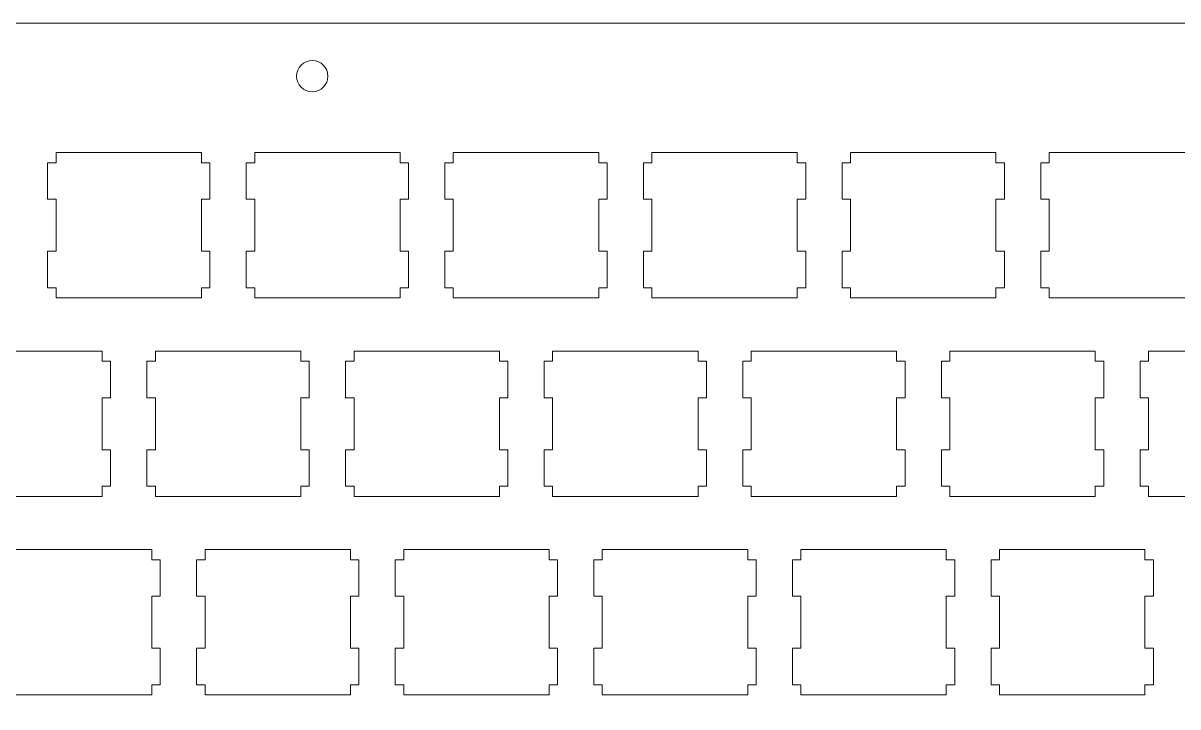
# Model space of a CAD drawing. Header units: millimetres. Extents: x -961 to -101, y 26 to 952.
# Drawn here: x -727.5 to -616.8, y 212 to 277.6 of the extents above; entities that cross this region are included whole.
import ezdxf

# ---------------------------------------------------------------- set-up
doc = ezdxf.new("R2010")
doc.units = ezdxf.units.MM
doc.header["$MEASUREMENT"] = 0
doc.layers.add('Layer 1', color=7, linetype='Continuous')

msp = doc.modelspace()

# ---------------------------------------------------------------- linework, layer by layer
at = {"layer": 'Layer 1', "color": 250, "lineweight": 9}
msp.add_ellipse((-699.787, 272.5082), major_axis=(0, 1.5001), ratio=1, dxfattribs=at)
msp.add_open_spline([(-807.7337, 277.6083), (-807.7337, 277.6083), (-512.7337, 277.6083), (-512.7337, 277.6083), (-512.7337, 277.6083), (-509.9837, 277.6083), (-507.7337, 275.3583), (-507.7337, 272.6083), (-507.7337, 272.6083), (-507.7337, 272.6083), (-507.7337, 167.6084), (-507.7337, 167.6084), (-507.7337, 167.6084), (-507.7337, 164.8584), (-509.9837, 162.6084), (-512.7337, 162.6084), (-512.7337, 162.6084), (-512.7337, 162.6084), (-807.7337, 162.6084), (-807.7337, 162.6084), (-807.7337, 162.6084), (-810.4837, 162.6084), (-812.7337, 164.8584), (-812.7337, 167.6084), (-812.7337, 167.6084), (-812.7337, 167.6084), (-812.7337, 272.6083), (-812.7337, 272.6083), (-812.7337, 272.6083), (-812.7337, 275.3583), (-810.4837, 277.6083), (-807.7337, 277.6083)], degree=3, knots=[0, 0, 0, 0, 0.11111111, 0.11111111, 0.11111111, 0.11111111, 0.22222222, 0.22222222, 0.22222222, 0.22222222, 0.33333333, 0.33333333, 0.33333333, 0.33333333, 0.44444444, 0.44444444, 0.44444444, 0.44444444, 0.55555556, 0.55555556, 0.55555556, 0.55555556, 0.66666667, 0.66666667, 0.66666667, 0.66666667, 0.77777778, 0.77777778, 0.77777778, 0.77777778, 1, 1, 1, 1], dxfattribs=at)
for points in [[(-724.3562, 265.181), (-724.3562, 265.181), (-710.4111, 265.181), (-710.4111, 265.181)], [(-724.3562, 264.2023), (-724.3562, 264.2023), (-724.3562, 265.181), (-724.3562, 265.181)], [(-710.4111, 264.2023), (-710.4111, 264.2023), (-710.4111, 265.181), (-710.4111, 265.181)], [(-705.3062, 265.181), (-705.3062, 265.181), (-691.3611, 265.181), (-691.3611, 265.181)], [(-705.3062, 264.2023), (-705.3062, 264.2023), (-705.3062, 265.181), (-705.3062, 265.181)], [(-691.3611, 264.2023), (-691.3611, 264.2023), (-691.3611, 265.181), (-691.3611, 265.181)], [(-686.2562, 265.181), (-686.2562, 265.181), (-672.3111, 265.181), (-672.3111, 265.181)], [(-686.2562, 264.2023), (-686.2562, 264.2023), (-686.2562, 265.181), (-686.2562, 265.181)], [(-672.3111, 264.2023), (-672.3111, 264.2023), (-672.3111, 265.181), (-672.3111, 265.181)], [(-667.2062, 265.181), (-667.2062, 265.181), (-653.2611, 265.181), (-653.2611, 265.181)], [(-667.2062, 264.2023), (-667.2062, 264.2023), (-667.2062, 265.181), (-667.2062, 265.181)], [(-653.2611, 264.2023), (-653.2611, 264.2023), (-653.2611, 265.181), (-653.2611, 265.181)], [(-648.1562, 265.181), (-648.1562, 265.181), (-634.2111, 265.181), (-634.2111, 265.181)], [(-648.1562, 264.2023), (-648.1562, 264.2023), (-648.1562, 265.181), (-648.1562, 265.181)], [(-634.2111, 264.2023), (-634.2111, 264.2023), (-634.2111, 265.181), (-634.2111, 265.181)], [(-629.1062, 265.181), (-629.1062, 265.181), (-615.1611, 265.181), (-615.1611, 265.181)], [(-629.1062, 264.2023), (-629.1062, 264.2023), (-629.1062, 265.181), (-629.1062, 265.181)], [(-725.1676, 260.7084), (-725.1676, 260.7084), (-725.1676, 264.2023), (-725.1676, 264.2023)], [(-725.1676, 264.2023), (-725.1676, 264.2023), (-724.3562, 264.2023), (-724.3562, 264.2023)], [(-709.5997, 264.2023), (-709.5997, 264.2023), (-710.4111, 264.2023), (-710.4111, 264.2023)], [(-709.5997, 264.2023), (-709.5997, 264.2023), (-709.5997, 260.7084), (-709.5997, 260.7084)], [(-706.1176, 260.7084), (-706.1176, 260.7084), (-706.1176, 264.2023), (-706.1176, 264.2023)], [(-706.1176, 264.2023), (-706.1176, 264.2023), (-705.3062, 264.2023), (-705.3062, 264.2023)], [(-690.5497, 264.2023), (-690.5497, 264.2023), (-691.3611, 264.2023), (-691.3611, 264.2023)], [(-690.5497, 264.2023), (-690.5497, 264.2023), (-690.5497, 260.7084), (-690.5497, 260.7084)], [(-687.0676, 260.7084), (-687.0676, 260.7084), (-687.0676, 264.2023), (-687.0676, 264.2023)], [(-687.0676, 264.2023), (-687.0676, 264.2023), (-686.2562, 264.2023), (-686.2562, 264.2023)], [(-671.4997, 264.2023), (-671.4997, 264.2023), (-672.3111, 264.2023), (-672.3111, 264.2023)], [(-671.4997, 264.2023), (-671.4997, 264.2023), (-671.4997, 260.7084), (-671.4997, 260.7084)], [(-668.0176, 260.7084), (-668.0176, 260.7084), (-668.0176, 264.2023), (-668.0176, 264.2023)], [(-668.0176, 264.2023), (-668.0176, 264.2023), (-667.2062, 264.2023), (-667.2062, 264.2023)], [(-652.4497, 264.2023), (-652.4497, 264.2023), (-653.2611, 264.2023), (-653.2611, 264.2023)], [(-652.4497, 264.2023), (-652.4497, 264.2023), (-652.4497, 260.7084), (-652.4497, 260.7084)], [(-648.9676, 260.7084), (-648.9676, 260.7084), (-648.9676, 264.2023), (-648.9676, 264.2023)], [(-648.9676, 264.2023), (-648.9676, 264.2023), (-648.1562, 264.2023), (-648.1562, 264.2023)], [(-633.3997, 264.2023), (-633.3997, 264.2023), (-634.2111, 264.2023), (-634.2111, 264.2023)], [(-633.3997, 264.2023), (-633.3997, 264.2023), (-633.3997, 260.7084), (-633.3997, 260.7084)], [(-629.9176, 260.7084), (-629.9176, 260.7084), (-629.9176, 264.2023), (-629.9176, 264.2023)], [(-629.9176, 264.2023), (-629.9176, 264.2023), (-629.1062, 264.2023), (-629.1062, 264.2023)], [(-724.3562, 260.7084), (-724.3562, 260.7084), (-725.1676, 260.7084), (-725.1676, 260.7084)], [(-724.3562, 255.7084), (-724.3562, 255.7084), (-724.3562, 260.7084), (-724.3562, 260.7084)], [(-710.4111, 260.7084), (-710.4111, 260.7084), (-710.4111, 255.7084), (-710.4111, 255.7084)], [(-710.4111, 260.7084), (-710.4111, 260.7084), (-709.5997, 260.7084), (-709.5997, 260.7084)], [(-705.3062, 260.7084), (-705.3062, 260.7084), (-706.1176, 260.7084), (-706.1176, 260.7084)], [(-705.3062, 255.7084), (-705.3062, 255.7084), (-705.3062, 260.7084), (-705.3062, 260.7084)], [(-691.3611, 260.7084), (-691.3611, 260.7084), (-691.3611, 255.7084), (-691.3611, 255.7084)], [(-691.3611, 260.7084), (-691.3611, 260.7084), (-690.5497, 260.7084), (-690.5497, 260.7084)], [(-686.2562, 260.7084), (-686.2562, 260.7084), (-687.0676, 260.7084), (-687.0676, 260.7084)], [(-686.2562, 255.7084), (-686.2562, 255.7084), (-686.2562, 260.7084), (-686.2562, 260.7084)], [(-672.3111, 260.7084), (-672.3111, 260.7084), (-672.3111, 255.7084), (-672.3111, 255.7084)], [(-672.3111, 260.7084), (-672.3111, 260.7084), (-671.4997, 260.7084), (-671.4997, 260.7084)], [(-667.2062, 260.7084), (-667.2062, 260.7084), (-668.0176, 260.7084), (-668.0176, 260.7084)], [(-667.2062, 255.7084), (-667.2062, 255.7084), (-667.2062, 260.7084), (-667.2062, 260.7084)], [(-653.2611, 260.7084), (-653.2611, 260.7084), (-653.2611, 255.7084), (-653.2611, 255.7084)], [(-653.2611, 260.7084), (-653.2611, 260.7084), (-652.4497, 260.7084), (-652.4497, 260.7084)], [(-648.1562, 260.7084), (-648.1562, 260.7084), (-648.9676, 260.7084), (-648.9676, 260.7084)], [(-648.1562, 255.7084), (-648.1562, 255.7084), (-648.1562, 260.7084), (-648.1562, 260.7084)], [(-634.2111, 260.7084), (-634.2111, 260.7084), (-634.2111, 255.7084), (-634.2111, 255.7084)], [(-634.2111, 260.7084), (-634.2111, 260.7084), (-633.3997, 260.7084), (-633.3997, 260.7084)], [(-629.1062, 260.7084), (-629.1062, 260.7084), (-629.9176, 260.7084), (-629.9176, 260.7084)], [(-629.1062, 255.7084), (-629.1062, 255.7084), (-629.1062, 260.7084), (-629.1062, 260.7084)], [(-725.1676, 252.2145), (-725.1676, 252.2145), (-725.1676, 255.7084), (-725.1676, 255.7084)], [(-725.1676, 255.7084), (-725.1676, 255.7084), (-724.3562, 255.7084), (-724.3562, 255.7084)], [(-709.5997, 255.7084), (-709.5997, 255.7084), (-710.4111, 255.7084), (-710.4111, 255.7084)], [(-709.5997, 255.7084), (-709.5997, 255.7084), (-709.5997, 252.2145), (-709.5997, 252.2145)], [(-706.1176, 252.2145), (-706.1176, 252.2145), (-706.1176, 255.7084), (-706.1176, 255.7084)], [(-706.1176, 255.7084), (-706.1176, 255.7084), (-705.3062, 255.7084), (-705.3062, 255.7084)], [(-690.5497, 255.7084), (-690.5497, 255.7084), (-691.3611, 255.7084), (-691.3611, 255.7084)], [(-690.5497, 255.7084), (-690.5497, 255.7084), (-690.5497, 252.2145), (-690.5497, 252.2145)], [(-687.0676, 252.2145), (-687.0676, 252.2145), (-687.0676, 255.7084), (-687.0676, 255.7084)], [(-687.0676, 255.7084), (-687.0676, 255.7084), (-686.2562, 255.7084), (-686.2562, 255.7084)], [(-671.4997, 255.7084), (-671.4997, 255.7084), (-672.3111, 255.7084), (-672.3111, 255.7084)], [(-671.4997, 255.7084), (-671.4997, 255.7084), (-671.4997, 252.2145), (-671.4997, 252.2145)], [(-668.0176, 252.2145), (-668.0176, 252.2145), (-668.0176, 255.7084), (-668.0176, 255.7084)], [(-668.0176, 255.7084), (-668.0176, 255.7084), (-667.2062, 255.7084), (-667.2062, 255.7084)], [(-652.4497, 255.7084), (-652.4497, 255.7084), (-653.2611, 255.7084), (-653.2611, 255.7084)], [(-652.4497, 255.7084), (-652.4497, 255.7084), (-652.4497, 252.2145), (-652.4497, 252.2145)], [(-648.9676, 252.2145), (-648.9676, 252.2145), (-648.9676, 255.7084), (-648.9676, 255.7084)], [(-648.9676, 255.7084), (-648.9676, 255.7084), (-648.1562, 255.7084), (-648.1562, 255.7084)], [(-633.3997, 255.7084), (-633.3997, 255.7084), (-634.2111, 255.7084), (-634.2111, 255.7084)], [(-633.3997, 255.7084), (-633.3997, 255.7084), (-633.3997, 252.2145), (-633.3997, 252.2145)], [(-629.9176, 252.2145), (-629.9176, 252.2145), (-629.9176, 255.7084), (-629.9176, 255.7084)], [(-629.9176, 255.7084), (-629.9176, 255.7084), (-629.1062, 255.7084), (-629.1062, 255.7084)], [(-724.3562, 252.2145), (-724.3562, 252.2145), (-725.1676, 252.2145), (-725.1676, 252.2145)], [(-724.3562, 251.2358), (-724.3562, 251.2358), (-724.3562, 252.2145), (-724.3562, 252.2145)], [(-710.4111, 252.2145), (-710.4111, 252.2145), (-709.5997, 252.2145), (-709.5997, 252.2145)], [(-710.4111, 252.2145), (-710.4111, 252.2145), (-710.4111, 251.2358), (-710.4111, 251.2358)], [(-705.3062, 252.2145), (-705.3062, 252.2145), (-706.1176, 252.2145), (-706.1176, 252.2145)], [(-705.3062, 251.2358), (-705.3062, 251.2358), (-705.3062, 252.2145), (-705.3062, 252.2145)], [(-691.3611, 252.2145), (-691.3611, 252.2145), (-690.5497, 252.2145), (-690.5497, 252.2145)], [(-691.3611, 252.2145), (-691.3611, 252.2145), (-691.3611, 251.2358), (-691.3611, 251.2358)], [(-686.2562, 252.2145), (-686.2562, 252.2145), (-687.0676, 252.2145), (-687.0676, 252.2145)], [(-686.2562, 251.2358), (-686.2562, 251.2358), (-686.2562, 252.2145), (-686.2562, 252.2145)], [(-672.3111, 252.2145), (-672.3111, 252.2145), (-671.4997, 252.2145), (-671.4997, 252.2145)], [(-672.3111, 252.2145), (-672.3111, 252.2145), (-672.3111, 251.2358), (-672.3111, 251.2358)], [(-667.2062, 252.2145), (-667.2062, 252.2145), (-668.0176, 252.2145), (-668.0176, 252.2145)], [(-667.2062, 251.2358), (-667.2062, 251.2358), (-667.2062, 252.2145), (-667.2062, 252.2145)], [(-653.2611, 252.2145), (-653.2611, 252.2145), (-652.4497, 252.2145), (-652.4497, 252.2145)], [(-653.2611, 252.2145), (-653.2611, 252.2145), (-653.2611, 251.2358), (-653.2611, 251.2358)], [(-648.1562, 252.2145), (-648.1562, 252.2145), (-648.9676, 252.2145), (-648.9676, 252.2145)], [(-648.1562, 251.2358), (-648.1562, 251.2358), (-648.1562, 252.2145), (-648.1562, 252.2145)], [(-634.2111, 252.2145), (-634.2111, 252.2145), (-633.3997, 252.2145), (-633.3997, 252.2145)], [(-634.2111, 252.2145), (-634.2111, 252.2145), (-634.2111, 251.2358), (-634.2111, 251.2358)], [(-629.1062, 252.2145), (-629.1062, 252.2145), (-629.9176, 252.2145), (-629.9176, 252.2145)], [(-629.1062, 251.2358), (-629.1062, 251.2358), (-629.1062, 252.2145), (-629.1062, 252.2145)], [(-710.4111, 251.2358), (-710.4111, 251.2358), (-724.3562, 251.2358), (-724.3562, 251.2358)], [(-691.3611, 251.2358), (-691.3611, 251.2358), (-705.3062, 251.2358), (-705.3062, 251.2358)], [(-672.3111, 251.2358), (-672.3111, 251.2358), (-686.2562, 251.2358), (-686.2562, 251.2358)], [(-653.2611, 251.2358), (-653.2611, 251.2358), (-667.2062, 251.2358), (-667.2062, 251.2358)], [(-634.2111, 251.2358), (-634.2111, 251.2358), (-648.1562, 251.2358), (-648.1562, 251.2358)], [(-615.1611, 251.2358), (-615.1611, 251.2358), (-629.1062, 251.2358), (-629.1062, 251.2358)], [(-733.8812, 246.1311), (-733.8812, 246.1311), (-719.9361, 246.1311), (-719.9361, 246.1311)], [(-719.9361, 245.1524), (-719.9361, 245.1524), (-719.9361, 246.1311), (-719.9361, 246.1311)], [(-714.8312, 246.1311), (-714.8312, 246.1311), (-700.8861, 246.1311), (-700.8861, 246.1311)], [(-714.8312, 245.1524), (-714.8312, 245.1524), (-714.8312, 246.1311), (-714.8312, 246.1311)], [(-700.8861, 245.1524), (-700.8861, 245.1524), (-700.8861, 246.1311), (-700.8861, 246.1311)], [(-695.7812, 246.1311), (-695.7812, 246.1311), (-681.8361, 246.1311), (-681.8361, 246.1311)], [(-695.7812, 245.1524), (-695.7812, 245.1524), (-695.7812, 246.1311), (-695.7812, 246.1311)], [(-681.8361, 245.1524), (-681.8361, 245.1524), (-681.8361, 246.1311), (-681.8361, 246.1311)], [(-676.7312, 246.1311), (-676.7312, 246.1311), (-662.7861, 246.1311), (-662.7861, 246.1311)], [(-676.7312, 245.1524), (-676.7312, 245.1524), (-676.7312, 246.1311), (-676.7312, 246.1311)], [(-662.7861, 245.1524), (-662.7861, 245.1524), (-662.7861, 246.1311), (-662.7861, 246.1311)], [(-657.6812, 246.1311), (-657.6812, 246.1311), (-643.7361, 246.1311), (-643.7361, 246.1311)], [(-657.6812, 245.1524), (-657.6812, 245.1524), (-657.6812, 246.1311), (-657.6812, 246.1311)], [(-643.7361, 245.1524), (-643.7361, 245.1524), (-643.7361, 246.1311), (-643.7361, 246.1311)], [(-638.6312, 246.1311), (-638.6312, 246.1311), (-624.6861, 246.1311), (-624.6861, 246.1311)], [(-638.6312, 245.1524), (-638.6312, 245.1524), (-638.6312, 246.1311), (-638.6312, 246.1311)], [(-624.6861, 245.1524), (-624.6861, 245.1524), (-624.6861, 246.1311), (-624.6861, 246.1311)], [(-619.5812, 246.1311), (-619.5812, 246.1311), (-605.6361, 246.1311), (-605.6361, 246.1311)], [(-619.5812, 245.1524), (-619.5812, 245.1524), (-619.5812, 246.1311), (-619.5812, 246.1311)], [(-719.1247, 245.1524), (-719.1247, 245.1524), (-719.9361, 245.1524), (-719.9361, 245.1524)], [(-719.1247, 245.1524), (-719.1247, 245.1524), (-719.1247, 241.6585), (-719.1247, 241.6585)], [(-715.6426, 241.6585), (-715.6426, 241.6585), (-715.6426, 245.1524), (-715.6426, 245.1524)], [(-715.6426, 245.1524), (-715.6426, 245.1524), (-714.8312, 245.1524), (-714.8312, 245.1524)], [(-700.0747, 245.1524), (-700.0747, 245.1524), (-700.8861, 245.1524), (-700.8861, 245.1524)], [(-700.0747, 245.1524), (-700.0747, 245.1524), (-700.0747, 241.6585), (-700.0747, 241.6585)], [(-696.5926, 241.6585), (-696.5926, 241.6585), (-696.5926, 245.1524), (-696.5926, 245.1524)], [(-696.5926, 245.1524), (-696.5926, 245.1524), (-695.7812, 245.1524), (-695.7812, 245.1524)], [(-681.0247, 245.1524), (-681.0247, 245.1524), (-681.8361, 245.1524), (-681.8361, 245.1524)], [(-681.0247, 245.1524), (-681.0247, 245.1524), (-681.0247, 241.6585), (-681.0247, 241.6585)], [(-677.5426, 241.6585), (-677.5426, 241.6585), (-677.5426, 245.1524), (-677.5426, 245.1524)], [(-677.5426, 245.1524), (-677.5426, 245.1524), (-676.7312, 245.1524), (-676.7312, 245.1524)], [(-661.9747, 245.1524), (-661.9747, 245.1524), (-662.7861, 245.1524), (-662.7861, 245.1524)], [(-661.9747, 245.1524), (-661.9747, 245.1524), (-661.9747, 241.6585), (-661.9747, 241.6585)], [(-658.4926, 241.6585), (-658.4926, 241.6585), (-658.4926, 245.1524), (-658.4926, 245.1524)], [(-658.4926, 245.1524), (-658.4926, 245.1524), (-657.6812, 245.1524), (-657.6812, 245.1524)], [(-642.9247, 245.1524), (-642.9247, 245.1524), (-643.7361, 245.1524), (-643.7361, 245.1524)], [(-642.9247, 245.1524), (-642.9247, 245.1524), (-642.9247, 241.6585), (-642.9247, 241.6585)], [(-639.4426, 241.6585), (-639.4426, 241.6585), (-639.4426, 245.1524), (-639.4426, 245.1524)], [(-639.4426, 245.1524), (-639.4426, 245.1524), (-638.6312, 245.1524), (-638.6312, 245.1524)], [(-623.8747, 245.1524), (-623.8747, 245.1524), (-624.6861, 245.1524), (-624.6861, 245.1524)], [(-623.8747, 245.1524), (-623.8747, 245.1524), (-623.8747, 241.6585), (-623.8747, 241.6585)], [(-620.3926, 241.6585), (-620.3926, 241.6585), (-620.3926, 245.1524), (-620.3926, 245.1524)], [(-620.3926, 245.1524), (-620.3926, 245.1524), (-619.5812, 245.1524), (-619.5812, 245.1524)], [(-719.9361, 241.6585), (-719.9361, 241.6585), (-719.9361, 236.6585), (-719.9361, 236.6585)], [(-719.9361, 241.6585), (-719.9361, 241.6585), (-719.1247, 241.6585), (-719.1247, 241.6585)], [(-714.8312, 241.6585), (-714.8312, 241.6585), (-715.6426, 241.6585), (-715.6426, 241.6585)], [(-714.8312, 236.6585), (-714.8312, 236.6585), (-714.8312, 241.6585), (-714.8312, 241.6585)], [(-700.8861, 241.6585), (-700.8861, 241.6585), (-700.8861, 236.6585), (-700.8861, 236.6585)], [(-700.8861, 241.6585), (-700.8861, 241.6585), (-700.0747, 241.6585), (-700.0747, 241.6585)], [(-695.7812, 241.6585), (-695.7812, 241.6585), (-696.5926, 241.6585), (-696.5926, 241.6585)], [(-695.7812, 236.6585), (-695.7812, 236.6585), (-695.7812, 241.6585), (-695.7812, 241.6585)], [(-681.8361, 241.6585), (-681.8361, 241.6585), (-681.8361, 236.6585), (-681.8361, 236.6585)], [(-681.8361, 241.6585), (-681.8361, 241.6585), (-681.0247, 241.6585), (-681.0247, 241.6585)], [(-676.7312, 241.6585), (-676.7312, 241.6585), (-677.5426, 241.6585), (-677.5426, 241.6585)], [(-676.7312, 236.6585), (-676.7312, 236.6585), (-676.7312, 241.6585), (-676.7312, 241.6585)], [(-662.7861, 241.6585), (-662.7861, 241.6585), (-662.7861, 236.6585), (-662.7861, 236.6585)], [(-662.7861, 241.6585), (-662.7861, 241.6585), (-661.9747, 241.6585), (-661.9747, 241.6585)], [(-657.6812, 241.6585), (-657.6812, 241.6585), (-658.4926, 241.6585), (-658.4926, 241.6585)], [(-657.6812, 236.6585), (-657.6812, 236.6585), (-657.6812, 241.6585), (-657.6812, 241.6585)], [(-643.7361, 241.6585), (-643.7361, 241.6585), (-643.7361, 236.6585), (-643.7361, 236.6585)], [(-643.7361, 241.6585), (-643.7361, 241.6585), (-642.9247, 241.6585), (-642.9247, 241.6585)], [(-638.6312, 241.6585), (-638.6312, 241.6585), (-639.4426, 241.6585), (-639.4426, 241.6585)], [(-638.6312, 236.6585), (-638.6312, 236.6585), (-638.6312, 241.6585), (-638.6312, 241.6585)], [(-624.6861, 241.6585), (-624.6861, 241.6585), (-624.6861, 236.6585), (-624.6861, 236.6585)], [(-624.6861, 241.6585), (-624.6861, 241.6585), (-623.8747, 241.6585), (-623.8747, 241.6585)], [(-619.5812, 241.6585), (-619.5812, 241.6585), (-620.3926, 241.6585), (-620.3926, 241.6585)], [(-619.5812, 236.6585), (-619.5812, 236.6585), (-619.5812, 241.6585), (-619.5812, 241.6585)], [(-719.1247, 236.6585), (-719.1247, 236.6585), (-719.9361, 236.6585), (-719.9361, 236.6585)], [(-719.1247, 236.6585), (-719.1247, 236.6585), (-719.1247, 233.1646), (-719.1247, 233.1646)], [(-715.6426, 233.1646), (-715.6426, 233.1646), (-715.6426, 236.6585), (-715.6426, 236.6585)], [(-715.6426, 236.6585), (-715.6426, 236.6585), (-714.8312, 236.6585), (-714.8312, 236.6585)], [(-700.0747, 236.6585), (-700.0747, 236.6585), (-700.8861, 236.6585), (-700.8861, 236.6585)], [(-700.0747, 236.6585), (-700.0747, 236.6585), (-700.0747, 233.1646), (-700.0747, 233.1646)], [(-696.5926, 233.1646), (-696.5926, 233.1646), (-696.5926, 236.6585), (-696.5926, 236.6585)], [(-696.5926, 236.6585), (-696.5926, 236.6585), (-695.7812, 236.6585), (-695.7812, 236.6585)], [(-681.0247, 236.6585), (-681.0247, 236.6585), (-681.8361, 236.6585), (-681.8361, 236.6585)], [(-681.0247, 236.6585), (-681.0247, 236.6585), (-681.0247, 233.1646), (-681.0247, 233.1646)], [(-677.5426, 233.1646), (-677.5426, 233.1646), (-677.5426, 236.6585), (-677.5426, 236.6585)], [(-677.5426, 236.6585), (-677.5426, 236.6585), (-676.7312, 236.6585), (-676.7312, 236.6585)], [(-661.9747, 236.6585), (-661.9747, 236.6585), (-662.7861, 236.6585), (-662.7861, 236.6585)], [(-661.9747, 236.6585), (-661.9747, 236.6585), (-661.9747, 233.1646), (-661.9747, 233.1646)], [(-658.4926, 233.1646), (-658.4926, 233.1646), (-658.4926, 236.6585), (-658.4926, 236.6585)], [(-658.4926, 236.6585), (-658.4926, 236.6585), (-657.6812, 236.6585), (-657.6812, 236.6585)], [(-642.9247, 236.6585), (-642.9247, 236.6585), (-643.7361, 236.6585), (-643.7361, 236.6585)], [(-642.9247, 236.6585), (-642.9247, 236.6585), (-642.9247, 233.1646), (-642.9247, 233.1646)], [(-639.4426, 233.1646), (-639.4426, 233.1646), (-639.4426, 236.6585), (-639.4426, 236.6585)], [(-639.4426, 236.6585), (-639.4426, 236.6585), (-638.6312, 236.6585), (-638.6312, 236.6585)], [(-623.8747, 236.6585), (-623.8747, 236.6585), (-624.6861, 236.6585), (-624.6861, 236.6585)], [(-623.8747, 236.6585), (-623.8747, 236.6585), (-623.8747, 233.1646), (-623.8747, 233.1646)], [(-620.3926, 233.1646), (-620.3926, 233.1646), (-620.3926, 236.6585), (-620.3926, 236.6585)], [(-620.3926, 236.6585), (-620.3926, 236.6585), (-619.5812, 236.6585), (-619.5812, 236.6585)], [(-719.9361, 233.1646), (-719.9361, 233.1646), (-719.1247, 233.1646), (-719.1247, 233.1646)], [(-719.9361, 233.1646), (-719.9361, 233.1646), (-719.9361, 232.1859), (-719.9361, 232.1859)], [(-714.8312, 233.1646), (-714.8312, 233.1646), (-715.6426, 233.1646), (-715.6426, 233.1646)], [(-714.8312, 232.1859), (-714.8312, 232.1859), (-714.8312, 233.1646), (-714.8312, 233.1646)], [(-700.8861, 233.1646), (-700.8861, 233.1646), (-700.0747, 233.1646), (-700.0747, 233.1646)], [(-700.8861, 233.1646), (-700.8861, 233.1646), (-700.8861, 232.1859), (-700.8861, 232.1859)], [(-695.7812, 233.1646), (-695.7812, 233.1646), (-696.5926, 233.1646), (-696.5926, 233.1646)], [(-695.7812, 232.1859), (-695.7812, 232.1859), (-695.7812, 233.1646), (-695.7812, 233.1646)], [(-681.8361, 233.1646), (-681.8361, 233.1646), (-681.0247, 233.1646), (-681.0247, 233.1646)], [(-681.8361, 233.1646), (-681.8361, 233.1646), (-681.8361, 232.1859), (-681.8361, 232.1859)], [(-676.7312, 233.1646), (-676.7312, 233.1646), (-677.5426, 233.1646), (-677.5426, 233.1646)], [(-676.7312, 232.1859), (-676.7312, 232.1859), (-676.7312, 233.1646), (-676.7312, 233.1646)], [(-662.7861, 233.1646), (-662.7861, 233.1646), (-661.9747, 233.1646), (-661.9747, 233.1646)], [(-662.7861, 233.1646), (-662.7861, 233.1646), (-662.7861, 232.1859), (-662.7861, 232.1859)], [(-657.6812, 233.1646), (-657.6812, 233.1646), (-658.4926, 233.1646), (-658.4926, 233.1646)], [(-657.6812, 232.1859), (-657.6812, 232.1859), (-657.6812, 233.1646), (-657.6812, 233.1646)], [(-643.7361, 233.1646), (-643.7361, 233.1646), (-642.9247, 233.1646), (-642.9247, 233.1646)], [(-643.7361, 233.1646), (-643.7361, 233.1646), (-643.7361, 232.1859), (-643.7361, 232.1859)], [(-638.6312, 233.1646), (-638.6312, 233.1646), (-639.4426, 233.1646), (-639.4426, 233.1646)], [(-638.6312, 232.1859), (-638.6312, 232.1859), (-638.6312, 233.1646), (-638.6312, 233.1646)], [(-624.6861, 233.1646), (-624.6861, 233.1646), (-623.8747, 233.1646), (-623.8747, 233.1646)], [(-624.6861, 233.1646), (-624.6861, 233.1646), (-624.6861, 232.1859), (-624.6861, 232.1859)], [(-619.5812, 233.1646), (-619.5812, 233.1646), (-620.3926, 233.1646), (-620.3926, 233.1646)], [(-619.5812, 232.1859), (-619.5812, 232.1859), (-619.5812, 233.1646), (-619.5812, 233.1646)], [(-719.9361, 232.1859), (-719.9361, 232.1859), (-733.8812, 232.1859), (-733.8812, 232.1859)], [(-700.8861, 232.1859), (-700.8861, 232.1859), (-714.8312, 232.1859), (-714.8312, 232.1859)], [(-681.8361, 232.1859), (-681.8361, 232.1859), (-695.7812, 232.1859), (-695.7812, 232.1859)], [(-662.7861, 232.1859), (-662.7861, 232.1859), (-676.7312, 232.1859), (-676.7312, 232.1859)], [(-643.7361, 232.1859), (-643.7361, 232.1859), (-657.6812, 232.1859), (-657.6812, 232.1859)], [(-624.6861, 232.1859), (-624.6861, 232.1859), (-638.6312, 232.1859), (-638.6312, 232.1859)], [(-605.6361, 232.1859), (-605.6361, 232.1859), (-619.5812, 232.1859), (-619.5812, 232.1859)], [(-729.1187, 227.0811), (-729.1187, 227.0811), (-715.1736, 227.0811), (-715.1736, 227.0811)], [(-715.1736, 226.1024), (-715.1736, 226.1024), (-715.1736, 227.0811), (-715.1736, 227.0811)], [(-710.0687, 227.0811), (-710.0687, 227.0811), (-696.1236, 227.0811), (-696.1236, 227.0811)], [(-710.0687, 226.1024), (-710.0687, 226.1024), (-710.0687, 227.0811), (-710.0687, 227.0811)], [(-696.1236, 226.1024), (-696.1236, 226.1024), (-696.1236, 227.0811), (-696.1236, 227.0811)], [(-691.0187, 227.0811), (-691.0187, 227.0811), (-677.0736, 227.0811), (-677.0736, 227.0811)], [(-691.0187, 226.1024), (-691.0187, 226.1024), (-691.0187, 227.0811), (-691.0187, 227.0811)], [(-677.0736, 226.1024), (-677.0736, 226.1024), (-677.0736, 227.0811), (-677.0736, 227.0811)], [(-671.9687, 227.0811), (-671.9687, 227.0811), (-658.0236, 227.0811), (-658.0236, 227.0811)], [(-671.9687, 226.1024), (-671.9687, 226.1024), (-671.9687, 227.0811), (-671.9687, 227.0811)], [(-658.0236, 226.1024), (-658.0236, 226.1024), (-658.0236, 227.0811), (-658.0236, 227.0811)], [(-652.9187, 227.0811), (-652.9187, 227.0811), (-638.9736, 227.0811), (-638.9736, 227.0811)], [(-652.9187, 226.1024), (-652.9187, 226.1024), (-652.9187, 227.0811), (-652.9187, 227.0811)], [(-638.9736, 226.1024), (-638.9736, 226.1024), (-638.9736, 227.0811), (-638.9736, 227.0811)], [(-633.8687, 227.0811), (-633.8687, 227.0811), (-619.9236, 227.0811), (-619.9236, 227.0811)], [(-633.8687, 226.1024), (-633.8687, 226.1024), (-633.8687, 227.0811), (-633.8687, 227.0811)], [(-619.9236, 226.1024), (-619.9236, 226.1024), (-619.9236, 227.0811), (-619.9236, 227.0811)], [(-714.3622, 226.1024), (-714.3622, 226.1024), (-715.1736, 226.1024), (-715.1736, 226.1024)], [(-714.3622, 226.1024), (-714.3622, 226.1024), (-714.3622, 222.6085), (-714.3622, 222.6085)], [(-710.8801, 222.6085), (-710.8801, 222.6085), (-710.8801, 226.1024), (-710.8801, 226.1024)], [(-710.8801, 226.1024), (-710.8801, 226.1024), (-710.0687, 226.1024), (-710.0687, 226.1024)], [(-695.3122, 226.1024), (-695.3122, 226.1024), (-696.1236, 226.1024), (-696.1236, 226.1024)], [(-695.3122, 226.1024), (-695.3122, 226.1024), (-695.3122, 222.6085), (-695.3122, 222.6085)], [(-691.8301, 222.6085), (-691.8301, 222.6085), (-691.8301, 226.1024), (-691.8301, 226.1024)], [(-691.8301, 226.1024), (-691.8301, 226.1024), (-691.0187, 226.1024), (-691.0187, 226.1024)], [(-676.2622, 226.1024), (-676.2622, 226.1024), (-677.0736, 226.1024), (-677.0736, 226.1024)], [(-676.2622, 226.1024), (-676.2622, 226.1024), (-676.2622, 222.6085), (-676.2622, 222.6085)], [(-672.7801, 222.6085), (-672.7801, 222.6085), (-672.7801, 226.1024), (-672.7801, 226.1024)], [(-672.7801, 226.1024), (-672.7801, 226.1024), (-671.9687, 226.1024), (-671.9687, 226.1024)], [(-657.2122, 226.1024), (-657.2122, 226.1024), (-658.0236, 226.1024), (-658.0236, 226.1024)], [(-657.2122, 226.1024), (-657.2122, 226.1024), (-657.2122, 222.6085), (-657.2122, 222.6085)], [(-653.7301, 222.6085), (-653.7301, 222.6085), (-653.7301, 226.1024), (-653.7301, 226.1024)], [(-653.7301, 226.1024), (-653.7301, 226.1024), (-652.9187, 226.1024), (-652.9187, 226.1024)], [(-638.1622, 226.1024), (-638.1622, 226.1024), (-638.9736, 226.1024), (-638.9736, 226.1024)], [(-638.1622, 226.1024), (-638.1622, 226.1024), (-638.1622, 222.6085), (-638.1622, 222.6085)], [(-634.6801, 222.6085), (-634.6801, 222.6085), (-634.6801, 226.1024), (-634.6801, 226.1024)], [(-634.6801, 226.1024), (-634.6801, 226.1024), (-633.8687, 226.1024), (-633.8687, 226.1024)], [(-619.1122, 226.1024), (-619.1122, 226.1024), (-619.9236, 226.1024), (-619.9236, 226.1024)], [(-619.1122, 226.1024), (-619.1122, 226.1024), (-619.1122, 222.6085), (-619.1122, 222.6085)], [(-715.1736, 222.6085), (-715.1736, 222.6085), (-715.1736, 217.6085), (-715.1736, 217.6085)], [(-715.1736, 222.6085), (-715.1736, 222.6085), (-714.3622, 222.6085), (-714.3622, 222.6085)], [(-710.0687, 222.6085), (-710.0687, 222.6085), (-710.8801, 222.6085), (-710.8801, 222.6085)], [(-710.0687, 217.6085), (-710.0687, 217.6085), (-710.0687, 222.6085), (-710.0687, 222.6085)], [(-696.1236, 222.6085), (-696.1236, 222.6085), (-696.1236, 217.6085), (-696.1236, 217.6085)], [(-696.1236, 222.6085), (-696.1236, 222.6085), (-695.3122, 222.6085), (-695.3122, 222.6085)], [(-691.0187, 222.6085), (-691.0187, 222.6085), (-691.8301, 222.6085), (-691.8301, 222.6085)], [(-691.0187, 217.6085), (-691.0187, 217.6085), (-691.0187, 222.6085), (-691.0187, 222.6085)], [(-677.0736, 222.6085), (-677.0736, 222.6085), (-677.0736, 217.6085), (-677.0736, 217.6085)], [(-677.0736, 222.6085), (-677.0736, 222.6085), (-676.2622, 222.6085), (-676.2622, 222.6085)], [(-671.9687, 222.6085), (-671.9687, 222.6085), (-672.7801, 222.6085), (-672.7801, 222.6085)], [(-671.9687, 217.6085), (-671.9687, 217.6085), (-671.9687, 222.6085), (-671.9687, 222.6085)], [(-658.0236, 222.6085), (-658.0236, 222.6085), (-658.0236, 217.6085), (-658.0236, 217.6085)], [(-658.0236, 222.6085), (-658.0236, 222.6085), (-657.2122, 222.6085), (-657.2122, 222.6085)], [(-652.9187, 222.6085), (-652.9187, 222.6085), (-653.7301, 222.6085), (-653.7301, 222.6085)], [(-652.9187, 217.6085), (-652.9187, 217.6085), (-652.9187, 222.6085), (-652.9187, 222.6085)], [(-638.9736, 222.6085), (-638.9736, 222.6085), (-638.9736, 217.6085), (-638.9736, 217.6085)], [(-638.9736, 222.6085), (-638.9736, 222.6085), (-638.1622, 222.6085), (-638.1622, 222.6085)], [(-633.8687, 222.6085), (-633.8687, 222.6085), (-634.6801, 222.6085), (-634.6801, 222.6085)], [(-633.8687, 217.6085), (-633.8687, 217.6085), (-633.8687, 222.6085), (-633.8687, 222.6085)], [(-619.9236, 222.6085), (-619.9236, 222.6085), (-619.9236, 217.6085), (-619.9236, 217.6085)], [(-619.9236, 222.6085), (-619.9236, 222.6085), (-619.1122, 222.6085), (-619.1122, 222.6085)], [(-714.3622, 217.6085), (-714.3622, 217.6085), (-715.1736, 217.6085), (-715.1736, 217.6085)], [(-714.3622, 217.6085), (-714.3622, 217.6085), (-714.3622, 214.1146), (-714.3622, 214.1146)], [(-710.8801, 214.1146), (-710.8801, 214.1146), (-710.8801, 217.6085), (-710.8801, 217.6085)], [(-710.8801, 217.6085), (-710.8801, 217.6085), (-710.0687, 217.6085), (-710.0687, 217.6085)], [(-695.3122, 217.6085), (-695.3122, 217.6085), (-696.1236, 217.6085), (-696.1236, 217.6085)], [(-695.3122, 217.6085), (-695.3122, 217.6085), (-695.3122, 214.1146), (-695.3122, 214.1146)], [(-691.8301, 214.1146), (-691.8301, 214.1146), (-691.8301, 217.6085), (-691.8301, 217.6085)], [(-691.8301, 217.6085), (-691.8301, 217.6085), (-691.0187, 217.6085), (-691.0187, 217.6085)], [(-676.2622, 217.6085), (-676.2622, 217.6085), (-677.0736, 217.6085), (-677.0736, 217.6085)], [(-676.2622, 217.6085), (-676.2622, 217.6085), (-676.2622, 214.1146), (-676.2622, 214.1146)], [(-672.7801, 214.1146), (-672.7801, 214.1146), (-672.7801, 217.6085), (-672.7801, 217.6085)], [(-672.7801, 217.6085), (-672.7801, 217.6085), (-671.9687, 217.6085), (-671.9687, 217.6085)], [(-657.2122, 217.6085), (-657.2122, 217.6085), (-658.0236, 217.6085), (-658.0236, 217.6085)], [(-657.2122, 217.6085), (-657.2122, 217.6085), (-657.2122, 214.1146), (-657.2122, 214.1146)], [(-653.7301, 214.1146), (-653.7301, 214.1146), (-653.7301, 217.6085), (-653.7301, 217.6085)], [(-653.7301, 217.6085), (-653.7301, 217.6085), (-652.9187, 217.6085), (-652.9187, 217.6085)], [(-638.1622, 217.6085), (-638.1622, 217.6085), (-638.9736, 217.6085), (-638.9736, 217.6085)], [(-638.1622, 217.6085), (-638.1622, 217.6085), (-638.1622, 214.1146), (-638.1622, 214.1146)], [(-634.6801, 214.1146), (-634.6801, 214.1146), (-634.6801, 217.6085), (-634.6801, 217.6085)], [(-634.6801, 217.6085), (-634.6801, 217.6085), (-633.8687, 217.6085), (-633.8687, 217.6085)], [(-619.1122, 217.6085), (-619.1122, 217.6085), (-619.9236, 217.6085), (-619.9236, 217.6085)], [(-619.1122, 217.6085), (-619.1122, 217.6085), (-619.1122, 214.1146), (-619.1122, 214.1146)], [(-715.1736, 214.1146), (-715.1736, 214.1146), (-714.3622, 214.1146), (-714.3622, 214.1146)], [(-715.1736, 214.1146), (-715.1736, 214.1146), (-715.1736, 213.1359), (-715.1736, 213.1359)], [(-710.0687, 214.1146), (-710.0687, 214.1146), (-710.8801, 214.1146), (-710.8801, 214.1146)], [(-710.0687, 213.1359), (-710.0687, 213.1359), (-710.0687, 214.1146), (-710.0687, 214.1146)], [(-696.1236, 214.1146), (-696.1236, 214.1146), (-695.3122, 214.1146), (-695.3122, 214.1146)], [(-696.1236, 214.1146), (-696.1236, 214.1146), (-696.1236, 213.1359), (-696.1236, 213.1359)], [(-691.0187, 214.1146), (-691.0187, 214.1146), (-691.8301, 214.1146), (-691.8301, 214.1146)], [(-691.0187, 213.1359), (-691.0187, 213.1359), (-691.0187, 214.1146), (-691.0187, 214.1146)], [(-677.0736, 214.1146), (-677.0736, 214.1146), (-676.2622, 214.1146), (-676.2622, 214.1146)], [(-677.0736, 214.1146), (-677.0736, 214.1146), (-677.0736, 213.1359), (-677.0736, 213.1359)], [(-671.9687, 214.1146), (-671.9687, 214.1146), (-672.7801, 214.1146), (-672.7801, 214.1146)], [(-671.9687, 213.1359), (-671.9687, 213.1359), (-671.9687, 214.1146), (-671.9687, 214.1146)], [(-658.0236, 214.1146), (-658.0236, 214.1146), (-657.2122, 214.1146), (-657.2122, 214.1146)], [(-658.0236, 214.1146), (-658.0236, 214.1146), (-658.0236, 213.1359), (-658.0236, 213.1359)], [(-652.9187, 214.1146), (-652.9187, 214.1146), (-653.7301, 214.1146), (-653.7301, 214.1146)], [(-652.9187, 213.1359), (-652.9187, 213.1359), (-652.9187, 214.1146), (-652.9187, 214.1146)], [(-638.9736, 214.1146), (-638.9736, 214.1146), (-638.1622, 214.1146), (-638.1622, 214.1146)], [(-638.9736, 214.1146), (-638.9736, 214.1146), (-638.9736, 213.1359), (-638.9736, 213.1359)], [(-633.8687, 214.1146), (-633.8687, 214.1146), (-634.6801, 214.1146), (-634.6801, 214.1146)], [(-633.8687, 213.1359), (-633.8687, 213.1359), (-633.8687, 214.1146), (-633.8687, 214.1146)], [(-619.9236, 214.1146), (-619.9236, 214.1146), (-619.1122, 214.1146), (-619.1122, 214.1146)], [(-619.9236, 214.1146), (-619.9236, 214.1146), (-619.9236, 213.1359), (-619.9236, 213.1359)], [(-715.1736, 213.1359), (-715.1736, 213.1359), (-729.1187, 213.1359), (-729.1187, 213.1359)], [(-696.1236, 213.1359), (-696.1236, 213.1359), (-710.0687, 213.1359), (-710.0687, 213.1359)], [(-677.0736, 213.1359), (-677.0736, 213.1359), (-691.0187, 213.1359), (-691.0187, 213.1359)], [(-658.0236, 213.1359), (-658.0236, 213.1359), (-671.9687, 213.1359), (-671.9687, 213.1359)], [(-638.9736, 213.1359), (-638.9736, 213.1359), (-652.9187, 213.1359), (-652.9187, 213.1359)], [(-619.9236, 213.1359), (-619.9236, 213.1359), (-633.8687, 213.1359), (-633.8687, 213.1359)]]:
    msp.add_open_spline(points, degree=3, dxfattribs=at)

doc.saveas('drawing.dxf')
